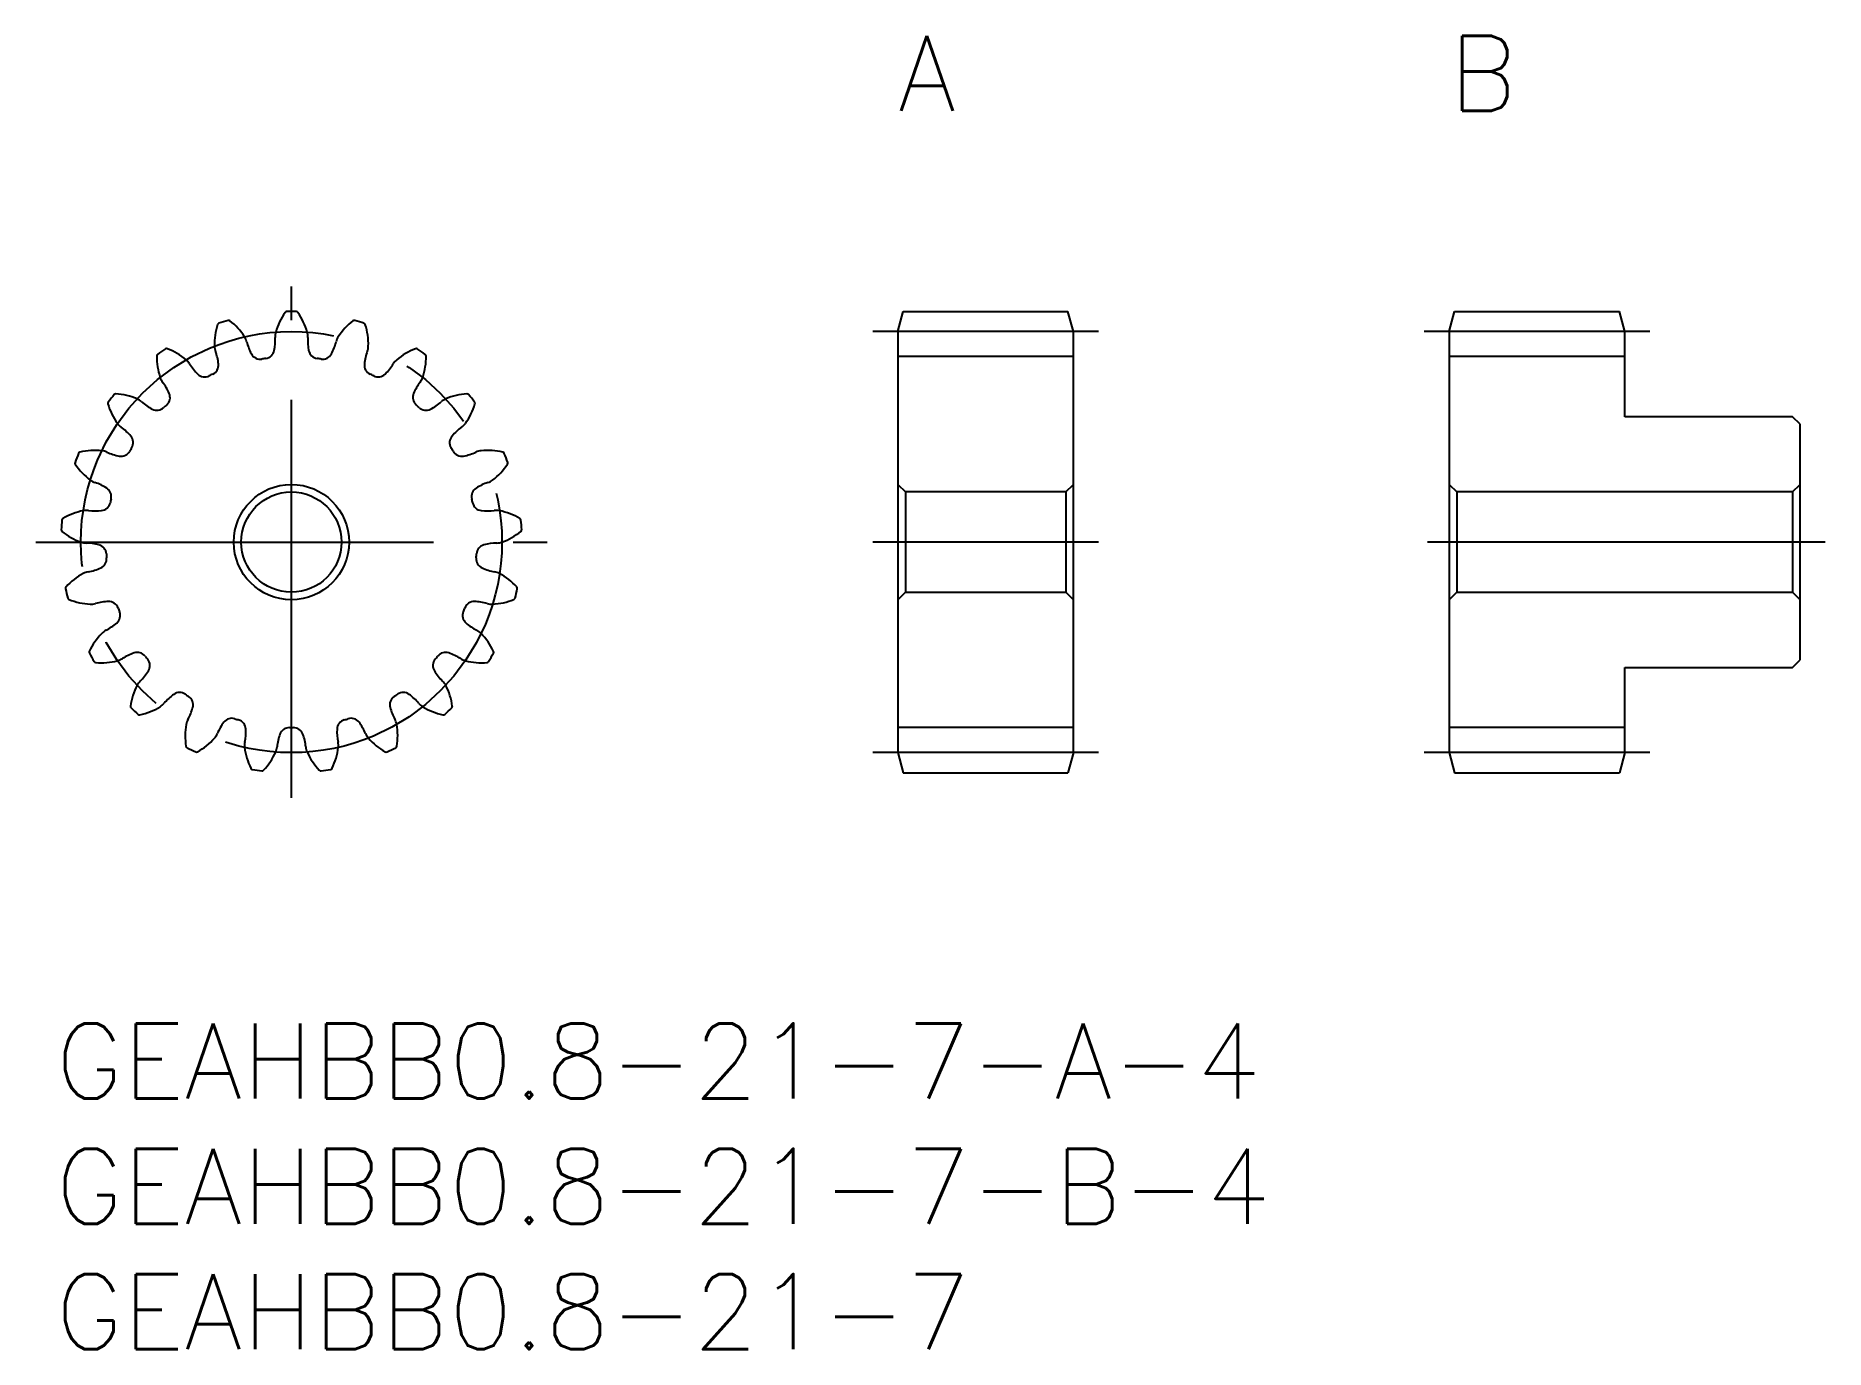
# Model space of a CAD drawing. Extents: x -0.8 to 70.6, y -13 to 39.4.
import ezdxf

# ---------------------------------------------------------------- set-up
doc = ezdxf.new("R2010")
doc.units = 0
doc.header["$LTSCALE"] = 0.5
doc.linetypes.add('CENTER', pattern=[50.8, 31.75, -6.35, 6.35, -6.35])
for name, color, linetype in [('MSM_CENTER', 1, 'CENTER'), ('MSM_CONTINUOUS', 7, 'CONTINUOUS'), ('MSM_PART_NUMBER', 7, 'CONTINUOUS')]:
    doc.layers.add(name, color=color, linetype=linetype)
doc.styles.get("Standard").update_dxf_attribs({"font": 'txt.shx', "height": 3, "bigfont": 'bigfont.shx'})

# ---------------------------------------------------------------- blocks, each defined once
blk = doc.blocks.new('*U2')
at = {"layer": 'MSM_PART_NUMBER'}
blk.add_text('GEAHBB0.8-21-7-A-4', height=3, dxfattribs=at).set_placement((0, -3))
blk = doc.blocks.new('*U3')
at = {"layer": 'MSM_PART_NUMBER'}
blk.add_text('GEAHBB0.8-21-7-B-4', height=3, dxfattribs=at).set_placement((0, -8))
blk = doc.blocks.new('*U4')
at = {"layer": 'MSM_PART_NUMBER'}
blk.add_text('GEAHBB0.8-21-7', height=3, dxfattribs=at).set_placement((0, -13))
blk = doc.blocks.new('*U5')
at = {"layer": 'MSM_PART_NUMBER'}
blk.add_text('A', height=3, dxfattribs=at).set_placement((33.619, 36.4))
blk = doc.blocks.new('*U6')
at = {"layer": 'MSM_PART_NUMBER'}
blk.add_text('B', height=3, dxfattribs=at).set_placement((55.619, 36.4))

msp = doc.modelspace()

# ---------------------------------------------------------------- linework, layer by layer
at = {"layer": 'MSM_CENTER'}
for p, q in [((9.419, 9), (9.419, 29.4)), ((41.619, 27.6), (32.619, 27.6)), ((63.619, 27.6), (54.619, 27.6)), ((-0.781, 19.2), (19.619, 19.2)), ((41.619, 19.2), (32.619, 19.2)), ((70.619, 19.2), (54.619, 19.2)), ((41.619, 10.8), (32.619, 10.8)), ((63.619, 10.8), (54.619, 10.8))]:
    msp.add_line(p, q, dxfattribs=at)
msp.add_circle((9.419, 19.2), 8.4, dxfattribs=at)
at = {"layer": 'MSM_CONTINUOUS'}
for p, q in [((33.619, 27.6), (33.833, 28.4)), ((33.833, 28.4), (40.404, 28.4)), ((40.619, 27.6), (40.404, 28.4)), ((55.619, 27.6), (55.833, 28.4)), ((55.833, 28.4), (62.404, 28.4)), ((62.619, 27.6), (62.404, 28.4)), ((33.619, 27.6), (33.619, 10.8)), ((40.619, 10.8), (40.619, 27.6)), ((55.619, 27.6), (55.619, 10.8)), ((62.619, 24.2), (62.619, 27.6)), ((40.619, 26.6), (33.619, 26.6)), ((62.619, 26.6), (55.619, 26.6)), ((69.319, 24.2), (62.619, 24.2)), ((69.619, 23.9), (69.319, 24.2)), ((69.619, 14.5), (69.619, 23.9)), ((33.619, 21.5), (33.919, 21.2)), ((40.319, 21.2), (40.619, 21.5)), ((55.619, 21.5), (55.919, 21.2)), ((69.319, 21.2), (69.619, 21.5)), ((33.919, 21.2), (33.919, 17.2)), ((40.319, 21.2), (33.919, 21.2)), ((40.319, 21.2), (40.319, 17.2)), ((55.919, 21.2), (55.919, 17.2)), ((69.319, 21.2), (55.919, 21.2)), ((69.319, 21.2), (69.319, 17.2)), ((33.919, 17.2), (33.619, 16.9)), ((33.919, 17.2), (40.319, 17.2)), ((40.619, 16.9), (40.319, 17.2)), ((55.919, 17.2), (55.619, 16.9)), ((55.919, 17.2), (69.319, 17.2)), ((69.619, 16.9), (69.319, 17.2)), ((69.319, 14.2), (69.619, 14.5)), ((62.619, 10.8), (62.619, 14.2)), ((62.619, 14.2), (69.319, 14.2)), ((40.619, 11.8), (33.619, 11.8)), ((62.619, 11.8), (55.619, 11.8)), ((33.619, 10.8), (33.833, 10)), ((40.619, 10.8), (40.404, 10)), ((55.619, 10.8), (55.833, 10)), ((62.619, 10.8), (62.404, 10)), ((33.833, 10), (40.404, 10)), ((55.833, 10), (62.404, 10))]:
    msp.add_line(p, q, dxfattribs=at)
for radius in [2.3, 2]:
    msp.add_circle((9.419, 19.2), radius, dxfattribs=at)
for centre, radius, start, end in [((8.974, 27.085), 2.625, 162.34328, 181.42857), ((6.549, 27.857), 0.08, 108.341, 162.34328), ((9.419, 19.2), 9.2, 105.94484, 108.34088), ((6.913, 27.969), 0.08, 51.94244, 105.94483), ((5.344, 25.965), 2.625, 32.85714, 51.94244), ((11.318, 26.866), 2.625, 145.20042, 164.28571), ((9.228, 28.318), 0.08, 91.19802, 145.20042), ((9.419, 19.2), 9.2, 88.80198, 91.19802), ((9.609, 28.318), 0.08, 34.79958, 88.80199), ((7.519, 26.866), 2.625, 15.71429, 34.79958), ((13.493, 25.965), 2.625, 128.05756, 147.14286), ((11.924, 27.969), 0.08, 74.05516, 128.05756), ((9.419, 19.2), 9.2, 71.65912, 74.05516), ((12.288, 27.857), 0.08, 17.65672, 71.65912), ((9.863, 27.085), 2.625, 358.57143, 17.65672), ((7.002, 27.036), 0.652, 14.07425, 32.85721), ((9.671, 27.705), 2.1, 194.07419, 208.25719), ((6.67, 27.253), 2.1, 348.88566, 3.06866), ((9.419, 27.4), 0.652, 164.28565, 183.06861), ((9.419, 27.4), 0.652, 356.93139, 15.71435), ((12.167, 27.253), 2.1, 176.93134, 191.11434), ((9.166, 27.705), 2.1, 331.74281, 345.92581), ((11.835, 27.036), 0.652, 147.14279, 165.92575), ((4.125, 26.626), 0.08, 125.48373, 179.48613), ((6.67, 26.603), 2.625, 179.48613, 198.57143), ((9.419, 19.2), 9.2, 123.0877, 125.48373), ((4.44, 26.841), 0.08, 69.0853, 123.0877), ((3.531, 24.464), 2.625, 50, 69.0853), ((4.799, 25.975), 0.652, 31.2171, 50.00007), ((7.002, 27.036), 0.652, 181.42851, 200.21147), ((4.419, 26.085), 2.1, 6.02852, 20.21152), ((8.174, 26.9), 0.4, 208.25719, 279.1837), ((9.419, 19.2), 7.4, 97.95916, 99.1837), ((8.338, 26.925), 0.4, 277.95916, 348.88567), ((10.499, 26.925), 0.4, 191.11433, 262.04084), ((9.419, 19.2), 7.4, 80.8163, 82.04084), ((10.663, 26.9), 0.4, 260.81629, 331.74281), ((14.418, 26.085), 2.1, 159.78848, 173.97148), ((11.835, 27.036), 0.652, 339.78853, 358.57149), ((14.038, 25.975), 0.652, 129.99993, 148.7829), ((15.306, 24.464), 2.625, 110.9147, 130), ((14.397, 26.841), 0.08, 56.9123, 110.9147), ((9.419, 19.2), 9.2, 54.51627, 56.9123), ((12.168, 26.603), 2.625, 341.42857, 0.51387), ((14.712, 26.626), 0.08, 0.51387, 54.51627), ((4.799, 25.975), 0.652, 198.57136, 217.35432), ((7.153, 27.401), 2.1, 211.21705, 225.40005), ((5.959, 26.191), 0.4, 225.40004, 296.32656), ((9.419, 19.2), 7.4, 115.10202, 116.32656), ((6.11, 26.263), 0.4, 295.10202, 6.02853), ((12.728, 26.263), 0.4, 173.97147, 244.89798), ((9.419, 19.2), 7.4, 63.67345, 64.89798), ((12.878, 26.191), 0.4, 243.67344, 314.59996), ((11.684, 27.401), 2.1, 314.59995, 328.78295), ((14.038, 25.975), 0.652, 322.64568, 341.42864), ((9.419, 19.2), 9.2, 140.23055, 142.62659), ((2.409, 25.034), 0.08, 86.22815, 140.23055), ((2.241, 22.495), 2.625, 67.14286, 86.22815), ((2.612, 24.305), 2.1, 23.17138, 37.35438), ((4.175, 24.974), 0.4, 312.24487, 23.17139), ((14.662, 24.974), 0.4, 156.82861, 227.75514), ((16.225, 24.305), 2.1, 142.64562, 156.82862), ((16.596, 22.495), 2.625, 93.77185, 112.85714), ((16.428, 25.034), 0.08, 39.76945, 93.77185), ((9.419, 19.2), 9.2, 37.37341, 39.76945), ((2.171, 24.736), 0.08, 142.62659, 196.62899), ((4.609, 25.464), 2.625, 196.62899, 215.71429), ((3.008, 24.313), 0.652, 48.35996, 67.14292), ((4.836, 26.369), 2.1, 228.35991, 242.54291), ((4.052, 24.861), 0.4, 242.5429, 313.46941), ((9.419, 19.2), 7.4, 132.24487, 133.46941), ((9.419, 19.2), 7.4, 46.53059, 47.75513), ((14.785, 24.861), 0.4, 226.53058, 297.4571), ((14.001, 26.369), 2.1, 297.45709, 311.64009), ((15.829, 24.313), 0.652, 112.85708, 131.64004), ((14.228, 25.464), 2.625, 324.28571, 343.37101), ((16.666, 24.736), 0.08, 343.37101, 37.37341), ((3.008, 24.313), 0.652, 215.71422, 234.49718), ((1.409, 22.072), 2.1, 40.31423, 54.49723), ((17.428, 22.072), 2.1, 125.50277, 139.68577), ((15.829, 24.313), 0.652, 305.50282, 324.28578), ((1.589, 20.233), 2.625, 84.28571, 103.37101), ((9.419, 19.2), 7.4, 149.38773, 150.61227), ((2.706, 23.172), 0.4, 329.38773, 40.31424), ((16.131, 23.172), 0.4, 139.68576, 210.61229), ((9.419, 19.2), 7.4, 29.38773, 30.61227), ((17.248, 20.233), 2.625, 76.62899, 95.71429), ((0.861, 22.354), 0.08, 159.76945, 213.77185), ((9.419, 19.2), 9.2, 157.37341, 159.76945), ((2.977, 23.768), 2.625, 213.77185, 232.85714), ((1, 22.709), 0.08, 103.37101, 157.37341), ((1.785, 22.196), 0.652, 65.50282, 84.28578), ((2.927, 24.7), 2.1, 245.50277, 259.68577), ((2.622, 23.028), 0.4, 259.68576, 330.61225), ((16.215, 23.028), 0.4, 209.38772, 280.31424), ((15.91, 24.7), 2.1, 280.31423, 294.49723), ((17.052, 22.196), 0.652, 95.71422, 114.49718), ((15.86, 23.768), 2.625, 307.14286, 326.22815), ((17.837, 22.709), 0.08, 22.62659, 76.62899), ((9.419, 19.2), 9.2, 20.23055, 22.62659), ((17.976, 22.354), 0.08, 326.22815, 20.23055), ((1.785, 22.196), 0.652, 232.85708, 251.64004), ((0.919, 19.584), 2.1, 57.45709, 71.64009), ((17.918, 19.584), 2.1, 108.35991, 122.54291), ((17.052, 22.196), 0.652, 288.35996, 307.14292), ((1.796, 20.854), 0.4, 276.82861, 347.75511), ((1.833, 21.017), 0.4, 346.53059, 57.4571), ((9.419, 19.2), 7.4, 166.53059, 167.75513), ((17.004, 21.017), 0.4, 122.5429, 193.46943), ((9.419, 19.2), 7.4, 12.24487, 13.46941), ((17.041, 20.854), 0.4, 192.24487, 263.17139), ((9.419, 19.2), 9.2, 174.51627, 176.9123), ((0.34, 20.072), 0.08, 120.51387, 174.51627), ((1.632, 17.879), 2.625, 101.42857, 120.51387), ((1.242, 19.813), 0.652, 82.64568, 101.42864), ((1.594, 22.542), 2.1, 262.64562, 276.82862), ((17.243, 22.542), 2.1, 263.17138, 277.35438), ((17.595, 19.813), 0.652, 78.57136, 97.35432), ((17.205, 17.879), 2.625, 59.48613, 78.57143), ((18.497, 20.072), 0.08, 5.48373, 59.48613), ((9.419, 19.2), 9.2, 3.0877, 5.48373), ((0.312, 19.691), 0.08, 176.91218, 230.9147), ((1.916, 21.667), 2.625, 230.9147, 250), ((16.921, 21.667), 2.625, 290, 309.0853), ((18.525, 19.691), 0.08, 309.0853, 3.0877), ((1.242, 19.813), 0.652, 249.99993, 268.7829), ((1.183, 17.061), 2.1, 74.59995, 88.78295), ((1.635, 18.7), 0.4, 3.67344, 74.59996), ((1.647, 18.534), 0.4, 293.97147, 4.898), ((9.419, 19.2), 7.4, 183.67344, 184.89798), ((17.19, 18.534), 0.4, 175.10201, 246.02853), ((9.419, 19.2), 7.4, 355.10202, 356.32656), ((17.202, 18.7), 0.4, 105.40004, 176.32656), ((17.654, 17.061), 2.1, 91.21705, 105.40005), ((17.595, 19.813), 0.652, 271.2171, 290.00007), ((2.368, 15.643), 2.625, 118.57143, 137.65672), ((1.424, 17.375), 0.652, 99.78853, 118.57149), ((0.956, 20.087), 2.1, 279.78848, 293.97148), ((17.881, 20.087), 2.1, 246.02852, 260.21152), ((17.413, 17.375), 0.652, 61.42851, 80.21147), ((16.469, 15.643), 2.625, 42.34328, 61.42857), ((0.487, 17.357), 0.08, 137.65672, 191.65912), ((9.419, 19.2), 9.2, 191.65912, 194.05516), ((9.419, 19.2), 9.2, 345.94484, 348.34088), ((18.35, 17.357), 0.08, 348.34088, 42.34328), ((0.572, 16.985), 0.08, 194.05504, 248.05756), ((1.523, 19.346), 2.625, 248.05756, 267.14286), ((1.424, 17.375), 0.652, 267.14279, 285.92575), ((2.179, 14.729), 2.1, 91.74281, 105.92581), ((2.128, 16.428), 0.4, 20.8163, 91.74281), ((2.189, 16.273), 0.4, 311.11433, 22.04086), ((9.419, 19.2), 7.4, 200.8163, 202.04084), ((16.648, 16.273), 0.4, 157.95915, 228.88567), ((9.419, 19.2), 7.4, 337.95916, 339.1837), ((16.709, 16.428), 0.4, 88.25719, 159.1837), ((16.658, 14.729), 2.1, 74.07419, 88.25719), ((17.413, 17.375), 0.652, 254.07425, 272.85721), ((17.314, 19.346), 2.625, 272.85714, 291.94244), ((18.265, 16.985), 0.08, 291.94244, 345.94484), ((1.071, 17.554), 2.1, 296.93134, 311.11434), ((17.766, 17.554), 2.1, 228.88566, 243.06866), ((3.73, 13.723), 2.625, 135.71429, 154.79958), ((2.317, 15.1), 0.652, 116.93139, 135.71435), ((16.52, 15.1), 0.652, 44.28565, 63.06861), ((15.107, 13.723), 2.625, 25.20042, 44.28571), ((1.427, 14.806), 0.08, 154.79958, 208.80198), ((9.419, 19.2), 9.2, 208.80198, 211.19802), ((1.617, 14.476), 0.08, 211.1979, 265.20042), ((1.83, 17.012), 2.625, 265.20042, 284.28571), ((2.317, 15.1), 0.652, 284.28565, 303.06861), ((3.819, 12.794), 2.1, 108.88566, 123.06866), ((3.269, 14.402), 0.4, 37.95916, 108.88567), ((9.419, 19.2), 7.4, 217.95916, 219.1837), ((3.373, 14.272), 0.4, 328.25719, 39.1837), ((15.464, 14.272), 0.4, 140.8163, 211.74281), ((9.419, 19.2), 7.4, 320.8163, 322.04084), ((15.568, 14.402), 0.4, 71.11433, 142.04086), ((15.018, 12.794), 2.1, 56.93134, 71.11434), ((16.52, 15.1), 0.652, 236.93139, 255.71435), ((17.007, 17.012), 2.625, 255.71429, 274.79958), ((17.22, 14.476), 0.08, 274.79958, 328.80198), ((9.419, 19.2), 9.2, 328.80198, 331.19802), ((17.41, 14.806), 0.08, 331.19802, 25.20042), ((3.841, 13.189), 0.652, 134.07425, 152.85721), ((1.927, 15.166), 2.1, 314.07419, 328.25719), ((16.91, 15.166), 2.1, 211.74281, 225.92581), ((14.996, 13.189), 0.652, 27.14279, 45.92575), ((5.597, 12.289), 2.625, 152.85714, 171.94244), ((5.956, 11.428), 2.1, 126.02852, 140.21152), ((4.956, 12.803), 0.4, 55.10201, 126.02853), ((9.419, 19.2), 7.4, 235.10202, 236.32656), ((5.094, 12.709), 0.4, 345.40004, 56.32656), ((13.743, 12.709), 0.4, 123.67344, 194.59996), ((9.419, 19.2), 7.4, 303.67345, 304.89798), ((13.881, 12.803), 0.4, 53.97147, 124.89797), ((12.881, 11.428), 2.1, 39.78848, 53.97148), ((13.24, 12.289), 2.625, 8.05756, 27.14286), ((3.077, 12.646), 0.08, 171.94244, 225.94484), ((9.419, 19.2), 9.2, 225.94484, 228.34087), ((3.356, 12.386), 0.08, 228.34075, 282.34328), ((2.812, 14.873), 2.625, 282.34328, 301.42857), ((3.841, 13.189), 0.652, 301.42851, 320.21147), ((3.449, 13.137), 2.1, 331.21705, 345.40005), ((7.04, 11.772), 0.4, 72.24487, 143.17139), ((9.419, 19.2), 7.4, 252.24487, 253.46941), ((9.419, 19.2), 7.4, 286.53059, 287.75513), ((11.797, 11.772), 0.4, 36.82861, 107.75513), ((15.388, 13.137), 2.1, 194.59995, 208.78295), ((14.996, 13.189), 0.652, 219.78853, 238.57149), ((16.025, 14.873), 2.625, 238.57143, 257.65672), ((15.481, 12.386), 0.08, 257.65672, 311.65912), ((9.419, 19.2), 9.2, 311.65912, 314.05516), ((15.76, 12.646), 0.08, 314.05516, 8.05756), ((7.804, 11.47), 2.625, 170, 189.0853), ((5.861, 11.812), 0.652, 151.2171, 170.00007), ((5.861, 11.812), 0.652, 318.57136, 337.35432), ((8.401, 10.753), 2.1, 143.17138, 157.35438), ((7.199, 11.722), 0.4, 2.5429, 73.46941), ((5.501, 11.647), 2.1, 348.35991, 2.54291), ((10.936, 10.828), 2.1, 160.31423, 174.49723), ((9.335, 11.4), 0.4, 89.38772, 160.31424), ((9.419, 19.2), 7.4, 269.38773, 270.61227), ((9.502, 11.4), 0.4, 19.68576, 90.61227), ((7.901, 10.828), 2.1, 5.50277, 19.68577), ((13.336, 11.647), 2.1, 177.45709, 191.64009), ((11.638, 11.722), 0.4, 106.53058, 177.4571), ((10.436, 10.753), 2.1, 22.64562, 36.82862), ((12.976, 11.812), 0.652, 202.64568, 221.42864), ((12.976, 11.812), 0.652, 9.99993, 28.7829), ((11.033, 11.47), 2.625, 350.9147, 10), ((5.291, 11.068), 0.08, 189.0853, 243.0877), ((9.419, 19.2), 9.2, 243.0877, 245.48373), ((5.634, 10.902), 0.08, 245.48361, 299.48613), ((4.381, 13.118), 2.625, 299.48613, 318.57143), ((8.196, 11.092), 0.652, 168.35996, 187.14292), ((10.154, 11.337), 2.625, 187.14286, 206.22815), ((6.398, 11.903), 2.625, 316.62899, 335.71429), ((8.196, 11.092), 0.652, 335.71422, 354.49718), ((10.641, 11.092), 0.652, 185.50282, 204.28578), ((12.439, 11.903), 2.625, 204.28571, 223.37101), ((8.683, 11.337), 2.625, 333.77185, 352.85714), ((10.641, 11.092), 0.652, 352.85708, 11.64004), ((14.456, 13.118), 2.625, 221.42857, 240.51387), ((13.203, 10.902), 0.08, 240.51387, 294.51627), ((9.419, 19.2), 9.2, 294.51627, 296.9123), ((13.546, 11.068), 0.08, 296.9123, 350.9147), ((7.871, 10.212), 0.08, 206.22815, 260.23055), ((9.419, 19.2), 9.2, 260.23055, 262.62659), ((8.248, 10.155), 0.08, 262.62659, 316.62899), ((10.589, 10.155), 0.08, 223.37101, 277.37341), ((9.419, 19.2), 9.2, 277.37341, 279.76945), ((10.966, 10.212), 0.08, 279.76945, 333.77185)]:
    msp.add_arc(centre, radius, start, end, dxfattribs=at)

# ---------------------------------------------------------------- block references
for name in ['*U5', '*U6', '*U2', '*U3', '*U4']:
    msp.add_blockref(name, (0, 0), dxfattribs=at)

doc.saveas('drawing.dxf')
